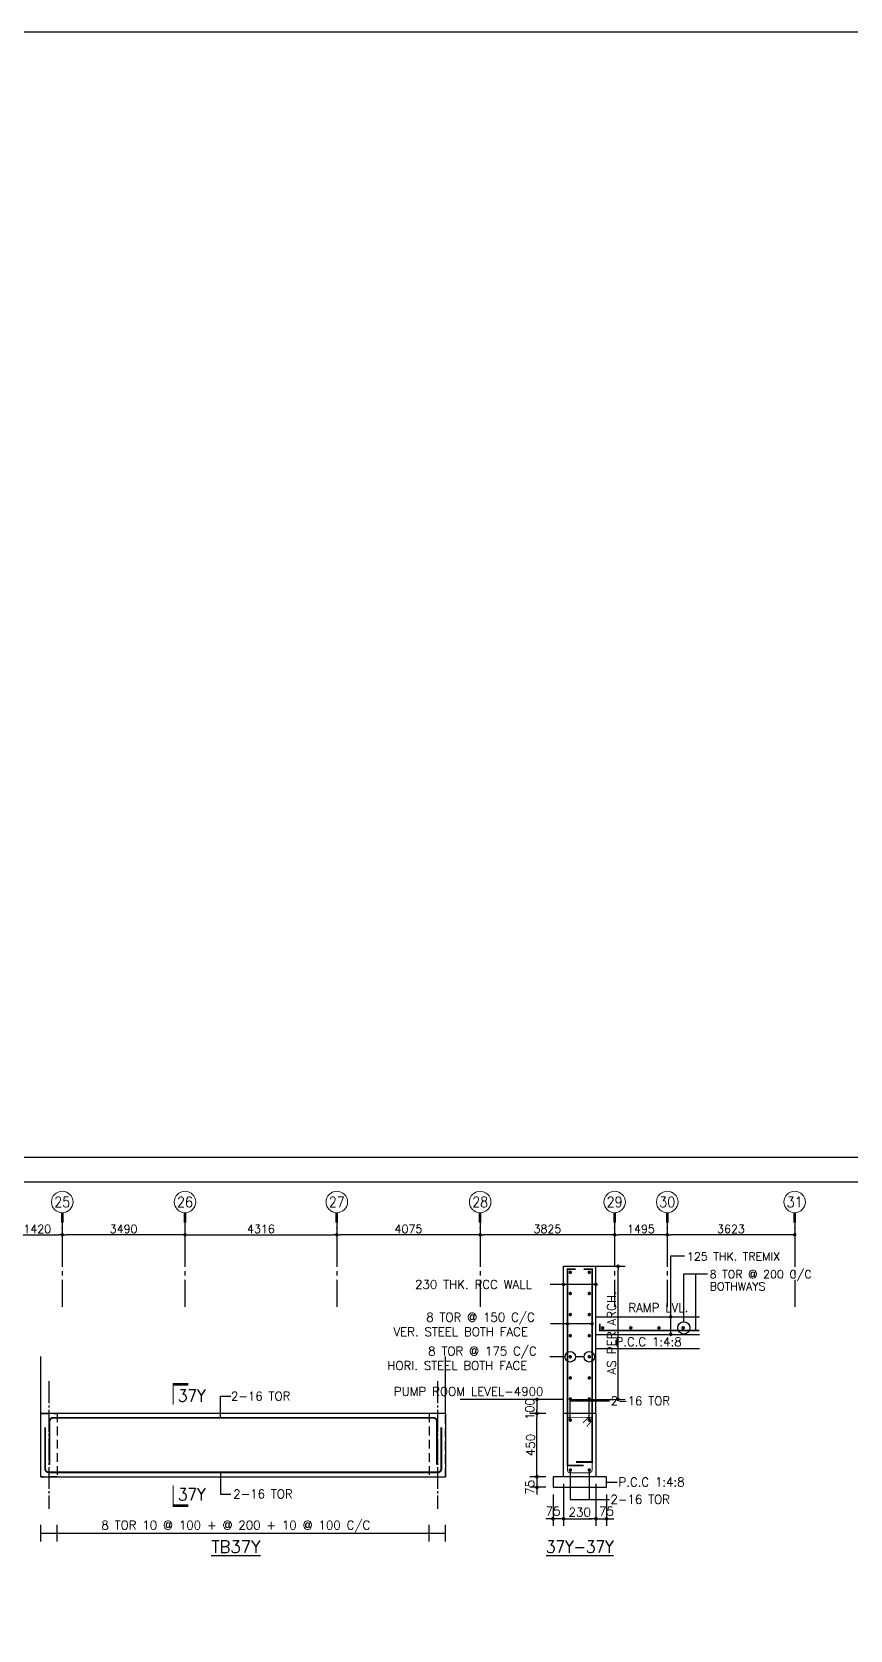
# Model space of a CAD drawing. Extents: x -200722 to 834823, y -494970 to 88783.
# Drawn here: x 303942 to 327200, y -279355 to -233929 of the extents above; entities that cross this region are included whole.
import ezdxf
from ezdxf.enums import TextEntityAlignment as Align

# ---------------------------------------------------------------- set-up
doc = ezdxf.new("R2010")
doc.units = 0
doc.header["$LTSCALE"] = 100
doc.header["$MEASUREMENT"] = 0
doc.header["$PDMODE"] = 34
for name, pattern in [('ACAD_ISO04W100', [30, 24, -3, 0, -3]), ('CL', [3.25, 2.5, -0.25, 0.25, -0.25]), ('HIDDEN', [0.375, 0.25, -0.125])]:
    doc.linetypes.add(name, pattern=pattern)
doc.layers.get('0').update_dxf_attribs({"linetype": 'CONTINUOUS'})
doc.layers.get('DEFPOINTS').update_dxf_attribs({"linetype": 'CONTINUOUS'})
doc.layers.add('9_TITLE TEXT', color=7, linetype='CONTINUOUS', lineweight=20)
doc.layers.add('A-GRIDMARKER', color=250, linetype='CONTINUOUS', lineweight=5)
for name, color, linetype in [('A-Grid', 5, 'ACAD_ISO04W100'), ('ARO', 7, 'CONTINUOUS'), ('B_NO', 3, 'CONTINUOUS'), ('BEAM', 4, 'CONTINUOUS'), ('CL', 8, 'CL'), ('COL_H', 235, 'CONTINUOUS'), ('FOOTING DIM', 4, 'CONTINUOUS'), ('STEEL', 6, 'CONTINUOUS'), ('TEXT', 2, 'CONTINUOUS')]:
    doc.layers.add(name, color=color, linetype=linetype)
doc.styles.add('ROMANS', font='romans.shx')
doc.styles.get("Standard").update_dxf_attribs({"font": 'simplex.shx'})
doc.dimstyles.new('01 S.K', dxfattribs={"dimtxt": 230, "dimasz": 100, "dimexe": 200, "dimexo": 100, "dimgap": 50, "dimtad": 1, "dimdec": 0, "dimzin": 0, "dimdsep": 46, "dimtxsty": 'Standard', "dimblk": 'DOT', "dimcen": 0.09, "dimclrd": 4, "dimclre": 4, "dimclrt": 4, "dimadec": 0, "dimazin": 0, "dimtfac": 1, "dimtdec": 0, "dimtofl": 0, "dimtmove": 0, "dimatfit": 3, "dimfxl": 2, "dimtolj": 1, "dimtzin": 0, "dimarcsym": 1})
doc.dimstyles.new('STANDARD$0', dxfattribs={"dimtxt": 2.5, "dimasz": 2.5, "dimexe": 2, "dimexo": 0.7, "dimgap": 0.9, "dimtad": 1, "dimdec": 0, "dimdsep": 46, "dimtxsty": 'ROMANS', "dimcen": 0.09, "dimclrd": 4, "dimclre": 4, "dimclrt": 3, "dimadec": 0, "dimazin": 0, "dimtfac": 1, "dimtdec": 0, "dimtmove": 0, "dimatfit": 3, "dimfxl": 1, "dimtolj": 1, "dimtzin": 0, "dimarcsym": 0})

# ---------------------------------------------------------------- blocks, each defined once
blk = doc.blocks.new('_DOT')
at = {"color": 0, "linetype": 'ByBlock'}
blk.add_line((-0.5, 0), (-1, 0), dxfattribs=at)
at = {"color": 0, "linetype": 'ByBlock', "const_width": 0.5}
blk.add_lwpolyline([(-0.25, 0, 1), (0.25, 0, 1)], format="xyb", close=True, dxfattribs=at)
blk = doc.blocks.new('*D1353')
at = {"layer": 'COL_H', "color": 4, "lineweight": -2, "ltscale": 0.4, "transparency": 16777216}
for p, q in [((322004, -267941), (322004, -267920)), ((325627, -267941), (325627, -267920)), ((325527, -268120), (322104, -268120))]:
    blk.add_line(p, q, dxfattribs=at)
at = {"layer": 'DEFPOINTS', "color": 0, "lineweight": -3, "ltscale": 0.4, "transparency": 16777216}
for p in [(322004, -268120, 3448), (322004, -268120), (325627, -268120, 3448)]:
    blk.add_point(p, dxfattribs=at)
at = {"layer": 'COL_H', "color": 4, "lineweight": -2, "ltscale": 0.4, "transparency": 16777216, "xscale": 100, "yscale": 100, "zscale": 100, "rotation": 180}
blk.add_blockref('_DOT', (322004, -268120), dxfattribs=at)
at = {"layer": 'COL_H', "color": 4, "lineweight": -2, "ltscale": 0.4, "transparency": 16777216, "xscale": 100, "yscale": 100, "zscale": 100}
blk.add_blockref('_DOT', (325627, -268120), dxfattribs=at)
at = {"layer": 'COL_H', "color": 4, "ltscale": 0.4, "transparency": 16777216, "insert": (323815, -267955), "char_height": 230, "attachment_point": 5}
blk.add_mtext('\\A1;3623', dxfattribs=at)
blk = doc.blocks.new('*D1354')
at = {"layer": 'COL_H', "color": 4, "lineweight": -2, "ltscale": 0.4, "transparency": 16777216}
for p, q in [((320508, -267941), (320508, -267920)), ((322004, -267941), (322004, -267920)), ((321904, -268120), (320608, -268120))]:
    blk.add_line(p, q, dxfattribs=at)
at = {"layer": 'DEFPOINTS', "color": 0, "lineweight": -3, "ltscale": 0.4, "transparency": 16777216}
for p in [(320508, -268120, 3448), (320508, -268120), (322004, -268120, 3448)]:
    blk.add_point(p, dxfattribs=at)
at = {"layer": 'COL_H', "color": 4, "lineweight": -2, "ltscale": 0.4, "transparency": 16777216, "xscale": 100, "yscale": 100, "zscale": 100, "rotation": 180}
blk.add_blockref('_DOT', (320508, -268120), dxfattribs=at)
at = {"layer": 'COL_H', "color": 4, "lineweight": -2, "ltscale": 0.4, "transparency": 16777216, "xscale": 100, "yscale": 100, "zscale": 100}
blk.add_blockref('_DOT', (322004, -268120), dxfattribs=at)
at = {"layer": 'COL_H', "color": 4, "ltscale": 0.4, "transparency": 16777216, "insert": (321256, -267955), "char_height": 230, "attachment_point": 5}
blk.add_mtext('\\A1;1495', dxfattribs=at)
blk = doc.blocks.new('*D1355')
at = {"layer": 'COL_H', "color": 4, "lineweight": -2, "ltscale": 0.4, "transparency": 16777216}
for p, q in [((316684, -267941), (316684, -267920)), ((320508, -267941), (320508, -267920)), ((320408, -268120), (316784, -268120))]:
    blk.add_line(p, q, dxfattribs=at)
at = {"layer": 'DEFPOINTS', "color": 0, "lineweight": -3, "ltscale": 0.4, "transparency": 16777216}
for p in [(316684, -268120, 3448), (316684, -268120), (320508, -268120, 3448)]:
    blk.add_point(p, dxfattribs=at)
at = {"layer": 'COL_H', "color": 4, "lineweight": -2, "ltscale": 0.4, "transparency": 16777216, "xscale": 100, "yscale": 100, "zscale": 100, "rotation": 180}
blk.add_blockref('_DOT', (316684, -268120), dxfattribs=at)
at = {"layer": 'COL_H', "color": 4, "lineweight": -2, "ltscale": 0.4, "transparency": 16777216, "xscale": 100, "yscale": 100, "zscale": 100}
blk.add_blockref('_DOT', (320508, -268120), dxfattribs=at)
at = {"layer": 'COL_H', "color": 4, "ltscale": 0.4, "transparency": 16777216, "insert": (318596, -267955), "char_height": 230, "attachment_point": 5}
blk.add_mtext('\\A1;3825', dxfattribs=at)
blk = doc.blocks.new('*D1356')
at = {"layer": 'COL_H', "color": 4, "lineweight": -2, "ltscale": 0.4, "transparency": 16777216}
for p, q in [((312609, -267941), (312609, -267920)), ((316684, -267941), (316684, -267920)), ((316584, -268120), (312709, -268120))]:
    blk.add_line(p, q, dxfattribs=at)
at = {"layer": 'DEFPOINTS', "color": 0, "lineweight": -3, "ltscale": 0.4, "transparency": 16777216}
for p in [(312609, -268120, 3448), (312609, -268120), (316684, -268120, 3448)]:
    blk.add_point(p, dxfattribs=at)
at = {"layer": 'COL_H', "color": 4, "lineweight": -2, "ltscale": 0.4, "transparency": 16777216, "xscale": 100, "yscale": 100, "zscale": 100, "rotation": 180}
blk.add_blockref('_DOT', (312609, -268120), dxfattribs=at)
at = {"layer": 'COL_H', "color": 4, "lineweight": -2, "ltscale": 0.4, "transparency": 16777216, "xscale": 100, "yscale": 100, "zscale": 100}
blk.add_blockref('_DOT', (316684, -268120), dxfattribs=at)
at = {"layer": 'COL_H', "color": 4, "ltscale": 0.4, "transparency": 16777216, "insert": (314646, -267955), "char_height": 230, "attachment_point": 5}
blk.add_mtext('\\A1;4075', dxfattribs=at)
blk = doc.blocks.new('*D1357')
at = {"layer": 'COL_H', "color": 4, "lineweight": -2, "ltscale": 0.4, "transparency": 16777216}
for p, q in [((308293, -267941), (308293, -267920)), ((312609, -267941), (312609, -267920)), ((308393, -268120), (312509, -268120))]:
    blk.add_line(p, q, dxfattribs=at)
at = {"layer": 'DEFPOINTS', "color": 0, "lineweight": -3, "ltscale": 0.4, "transparency": 16777216}
for p in [(308293, -268120, 3448), (312609, -268120, 3448), (312609, -268120)]:
    blk.add_point(p, dxfattribs=at)
at = {"layer": 'COL_H', "color": 4, "lineweight": -2, "ltscale": 0.4, "transparency": 16777216, "xscale": 100, "yscale": 100, "zscale": 100, "rotation": 180}
blk.add_blockref('_DOT', (308293, -268120), dxfattribs=at)
at = {"layer": 'COL_H', "color": 4, "lineweight": -2, "ltscale": 0.4, "transparency": 16777216, "xscale": 100, "yscale": 100, "zscale": 100}
blk.add_blockref('_DOT', (312609, -268120), dxfattribs=at)
at = {"layer": 'COL_H', "color": 4, "ltscale": 0.4, "transparency": 16777216, "insert": (310451, -267955), "char_height": 230, "attachment_point": 5}
blk.add_mtext('\\A1;4316', dxfattribs=at)
blk = doc.blocks.new('*D1358')
at = {"layer": 'COL_H', "color": 4, "lineweight": -2, "ltscale": 0.4, "transparency": 16777216}
for p, q in [((304803, -267941), (304803, -267920)), ((308293, -267941), (308293, -267920)), ((308193, -268120), (304903, -268120))]:
    blk.add_line(p, q, dxfattribs=at)
at = {"layer": 'DEFPOINTS', "color": 0, "lineweight": -3, "ltscale": 0.4, "transparency": 16777216}
for p in [(304803, -268120, 3448), (304803, -268120), (308293, -268120, 3448)]:
    blk.add_point(p, dxfattribs=at)
at = {"layer": 'COL_H', "color": 4, "lineweight": -2, "ltscale": 0.4, "transparency": 16777216, "xscale": 100, "yscale": 100, "zscale": 100, "rotation": 180}
blk.add_blockref('_DOT', (304803, -268120), dxfattribs=at)
at = {"layer": 'COL_H', "color": 4, "lineweight": -2, "ltscale": 0.4, "transparency": 16777216, "xscale": 100, "yscale": 100, "zscale": 100}
blk.add_blockref('_DOT', (308293, -268120), dxfattribs=at)
at = {"layer": 'COL_H', "color": 4, "ltscale": 0.4, "transparency": 16777216, "insert": (306548, -267955), "char_height": 230, "attachment_point": 5}
blk.add_mtext('\\A1;3490', dxfattribs=at)
blk = doc.blocks.new('*D1359')
at = {"layer": 'COL_H', "color": 4, "lineweight": -2, "ltscale": 0.4, "transparency": 16777216}
for p, q in [((303383, -267941), (303383, -267920)), ((304803, -267941), (304803, -267920)), ((303483, -268120), (304703, -268120))]:
    blk.add_line(p, q, dxfattribs=at)
at = {"layer": 'DEFPOINTS', "color": 0, "lineweight": -3, "ltscale": 0.4, "transparency": 16777216}
for p in [(303383, -268120, 3448), (304803, -268120, 3448), (304803, -268120)]:
    blk.add_point(p, dxfattribs=at)
at = {"layer": 'COL_H', "color": 4, "lineweight": -2, "ltscale": 0.4, "transparency": 16777216, "xscale": 100, "yscale": 100, "zscale": 100, "rotation": 180}
blk.add_blockref('_DOT', (303383, -268120), dxfattribs=at)
at = {"layer": 'COL_H', "color": 4, "lineweight": -2, "ltscale": 0.4, "transparency": 16777216, "xscale": 100, "yscale": 100, "zscale": 100}
blk.add_blockref('_DOT', (304803, -268120), dxfattribs=at)
at = {"layer": 'COL_H', "color": 4, "ltscale": 0.4, "transparency": 16777216, "insert": (304093, -267955), "char_height": 230, "attachment_point": 5}
blk.add_mtext('\\A1;1420', dxfattribs=at)
blk = doc.blocks.new('DOT')
at = {"color": 0, "linetype": 'ByBlock'}
blk.add_line((-0.5, 0), (-1, 0), dxfattribs=at)
at = {"color": 0, "linetype": 'ByBlock', "const_width": 0.5}
blk.add_lwpolyline([(-0.25, 0, 1), (0.25, 0, 1)], format="xyb", close=True, dxfattribs=at)
blk = doc.blocks.new('*D2089')
at = {"layer": 'BEAM', "color": 0, "lineweight": -2, "transparency": 16777216}
for p, q in [((319056, -275198), (319056, -276392)), ((319976, -275198), (319976, -276392)), ((319160, -276192), (319872, -276192))]:
    blk.add_line(p, q, dxfattribs=at)
at = {"layer": 'DEFPOINTS', "color": 0, "lineweight": -3, "transparency": 16777216}
for p in [(319056, -274998), (319976, -274998), (319976, -276192)]:
    blk.add_point(p, dxfattribs=at)
at = {"layer": 'BEAM', "color": 0, "lineweight": -2, "transparency": 16777216, "xscale": 104, "yscale": 104, "zscale": 104, "rotation": 180}
blk.add_blockref('DOT', (319056, -276192), dxfattribs=at)
at = {"layer": 'BEAM', "color": 0, "lineweight": -2, "transparency": 16777216, "xscale": 104, "yscale": 104, "zscale": 104}
blk.add_blockref('DOT', (319976, -276192), dxfattribs=at)
at = {"layer": 'BEAM', "color": 0, "transparency": 16777216, "insert": (319516, -276008), "char_height": 248, "attachment_point": 5}
blk.add_mtext('\\A1;230', dxfattribs=at)
blk = doc.blocks.new('*D2090')
at = {"layer": 'BEAM', "color": 0, "lineweight": -2, "transparency": 16777216}
for p, q in [((318556, -273198), (318099, -273198)), ((318299, -274894), (318299, -273302)), ((318556, -274998), (318099, -274998))]:
    blk.add_line(p, q, dxfattribs=at)
at = {"layer": 'DEFPOINTS', "color": 0, "lineweight": -3, "transparency": 16777216}
for p in [(318299, -273198), (318756, -273198), (318756, -274998)]:
    blk.add_point(p, dxfattribs=at)
at = {"layer": 'BEAM', "color": 0, "lineweight": -2, "transparency": 16777216, "xscale": 104, "yscale": 104, "zscale": 104}
for p, rotation in [((318299, -273198), 90), ((318299, -274998), 270)]:
    blk.add_blockref('DOT', p, dxfattribs=dict(at, rotation=rotation))
at = {"layer": 'BEAM', "color": 0, "transparency": 16777216, "insert": (318115, -274098), "char_height": 248, "attachment_point": 5, "rotation": 90}
blk.add_mtext('\\A1;450', dxfattribs=at)
blk = doc.blocks.new('*D2091')
at = {"layer": 'BEAM', "color": 0, "lineweight": -2, "transparency": 16777216}
for p, q in [((319976, -275498), (319976, -276392)), ((320276, -275498), (320276, -276392)), ((319872, -276192), (319768, -276192)), ((319976, -276192), (320276, -276192)), ((320380, -276192), (320484, -276192))]:
    blk.add_line(p, q, dxfattribs=at)
at = {"layer": 'DEFPOINTS', "color": 0, "lineweight": -3, "transparency": 16777216}
for p in [(319976, -275298), (320276, -275298), (320276, -276192)]:
    blk.add_point(p, dxfattribs=at)
at = {"layer": 'BEAM', "color": 0, "lineweight": -2, "transparency": 16777216, "xscale": 104, "yscale": 104, "zscale": 104}
blk.add_blockref('DOT', (319976, -276192), dxfattribs=at)
at = {"layer": 'BEAM', "color": 0, "lineweight": -2, "transparency": 16777216, "xscale": 104, "yscale": 104, "zscale": 104, "rotation": 180}
blk.add_blockref('DOT', (320276, -276192), dxfattribs=at)
at = {"layer": 'BEAM', "color": 0, "transparency": 16777216, "insert": (320276, -275976), "char_height": 248, "attachment_point": 5}
blk.add_mtext('\\A1;75', dxfattribs=at)
blk = doc.blocks.new('*D2092')
at = {"layer": 'BEAM', "color": 0, "lineweight": -2, "transparency": 16777216}
for p, q in [((318756, -275498), (318756, -276392)), ((319056, -275498), (319056, -276392)), ((318652, -276192), (318548, -276192)), ((319056, -276192), (318756, -276192)), ((319160, -276192), (319264, -276192))]:
    blk.add_line(p, q, dxfattribs=at)
at = {"layer": 'DEFPOINTS', "color": 0, "lineweight": -3, "transparency": 16777216}
for p in [(318756, -275298), (319056, -275298), (318756, -276192)]:
    blk.add_point(p, dxfattribs=at)
at = {"layer": 'BEAM', "color": 0, "lineweight": -2, "transparency": 16777216, "xscale": 104, "yscale": 104, "zscale": 104}
blk.add_blockref('DOT', (318756, -276192), dxfattribs=at)
at = {"layer": 'BEAM', "color": 0, "lineweight": -2, "transparency": 16777216, "xscale": 104, "yscale": 104, "zscale": 104, "rotation": 180}
blk.add_blockref('DOT', (319056, -276192), dxfattribs=at)
at = {"layer": 'BEAM', "color": 0, "transparency": 16777216, "insert": (318756, -275976), "char_height": 248, "attachment_point": 5}
blk.add_mtext('\\A1;75', dxfattribs=at)
blk = doc.blocks.new('*D2093')
at = {"layer": 'BEAM', "color": 0, "lineweight": -2, "transparency": 16777216}
for p, q in [((318299, -274894), (318299, -274790)), ((318556, -274998), (318099, -274998)), ((318299, -274998), (318299, -275298)), ((318556, -275298), (318099, -275298)), ((318299, -275402), (318299, -275506))]:
    blk.add_line(p, q, dxfattribs=at)
at = {"layer": 'DEFPOINTS', "color": 0, "lineweight": -3, "transparency": 16777216}
for p in [(318756, -274998), (318299, -275298), (318756, -275298)]:
    blk.add_point(p, dxfattribs=at)
at = {"layer": 'BEAM', "color": 0, "lineweight": -2, "transparency": 16777216, "xscale": 104, "yscale": 104, "zscale": 104}
for p, rotation in [((318299, -274998), 270), ((318299, -275298), 90)]:
    blk.add_blockref('DOT', p, dxfattribs=dict(at, rotation=rotation))
at = {"layer": 'BEAM', "color": 0, "transparency": 16777216, "insert": (318099, -275298), "char_height": 248, "attachment_point": 5, "rotation": 90}
blk.add_mtext('\\A1;75', dxfattribs=at)
blk = doc.blocks.new('*D2094')
at = {"layer": 'BEAM', "color": 0, "lineweight": -2, "transparency": 16777216}
for p, q in [((319256, -269016), (320805, -269016)), ((320605, -272694), (320605, -269120)), ((319256, -272798), (320805, -272798))]:
    blk.add_line(p, q, dxfattribs=at)
at = {"layer": 'DEFPOINTS', "color": 0, "lineweight": -3, "transparency": 16777216}
for p in [(319056, -269016, -6896), (320605, -269016), (319056, -272798, -6896)]:
    blk.add_point(p, dxfattribs=at)
at = {"layer": 'BEAM', "color": 0, "lineweight": -2, "transparency": 16777216, "xscale": 104, "yscale": 104, "zscale": 104}
for p, rotation in [((320605, -269016), 90), ((320605, -272798), 270)]:
    blk.add_blockref('DOT', p, dxfattribs=dict(at, rotation=rotation))
at = {"layer": 'BEAM', "color": 0, "transparency": 16777216, "insert": (320421, -270907), "char_height": 248, "attachment_point": 5, "rotation": 90}
blk.add_mtext('\\A1;AS PER ARCH.', dxfattribs=at)
blk = doc.blocks.new('*D2160')
at = {"layer": 'BEAM', "color": 0, "lineweight": -2, "transparency": 16777216}
for p, q in [((318556, -272798), (318099, -272798)), ((318299, -272902), (318299, -273094)), ((318556, -273198), (318099, -273198))]:
    blk.add_line(p, q, dxfattribs=at)
at = {"layer": 'DEFPOINTS', "color": 0, "lineweight": -3, "transparency": 16777216}
for p in [(318756, -272798), (318299, -273198), (318756, -273198)]:
    blk.add_point(p, dxfattribs=at)
at = {"layer": 'BEAM', "color": 0, "lineweight": -2, "transparency": 16777216, "xscale": 104, "yscale": 104, "zscale": 104}
for p, rotation in [((318299, -272798), 90), ((318299, -273198), 270)]:
    blk.add_blockref('DOT', p, dxfattribs=dict(at, rotation=rotation))
at = {"layer": 'BEAM', "color": 0, "transparency": 16777216, "insert": (318099, -273081), "char_height": 248, "attachment_point": 5, "rotation": 90}
blk.add_mtext('\\A1;{\\T0.95;100}', dxfattribs=at)

msp = doc.modelspace()

# ---------------------------------------------------------------- linework, layer by layer
at = {"color": 18, "ltscale": 0.4, "true_color": 0x000000}
for p, q in [((319056.2, -273198.1, -6895.8), (319056.2, -269016, -6895.8)), ((319056.2, -269016, -6895.8), (319976.2, -269016, -6895.8)), ((319976.2, -273198.1, -6895.8), (319976.2, -269016, -6895.8))]:
    msp.add_line(p, q, dxfattribs=at)
at = {"color": 1, "lineweight": -3, "ltscale": 0.4}
for p, q in [((319056.2, -273198.1, -6895.8), (319056.2, -270444.8, -6895.8)), ((319976.2, -273198.1, -6895.8), (319976.2, -270461.8, -6895.8))]:
    msp.add_line(p, q, dxfattribs=at)
at = {"color": 18, "ltscale": 0.4, "true_color": 0x000000}
for points in [[(192580.7, -233928.9), (509756.8, -233928.9), (509756.8, -494970.3), (192580.7, -494970.3)], [(222672.7, -265926.9), (222672.7, -349086.9), (340412.7, -349086.9), (340412.7, -265926.9)]]:
    msp.add_lwpolyline(points, close=True, dxfattribs=at)
at = {"color": 18, "true_color": 0x000000}
msp.add_lwpolyline([(223372.7, -348386.9), (339712.7, -348386.9), (339712.7, -266626.9), (223372.7, -266626.9)], close=True, dxfattribs=at)
at = {"color": 3, "linetype": 'HIDDEN', "ltscale": 10}
for points, elevation in [([(304194.9, -273198.1), (304654.9, -273198.1), (304654.9, -274998.1), (304194.9, -274998.1)], -6895.8), ([(315696.9, -273198.1), (315236.9, -273198.1), (315236.9, -274998.1), (315696.9, -274998.1)], 0)]:
    msp.add_lwpolyline(points, close=True, dxfattribs=dict(at, elevation=elevation))
at = {"layer": '9_TITLE TEXT', "color": 18, "true_color": 0x000000}
msp.add_lwpolyline([(339712.7, -266626.9), (223372.7, -266626.9), (223372.7, -348386.9), (339712.7, -348386.9)], dxfattribs=at)
at = {"layer": 'A-Grid', "color": 8, "linetype": 'CL', "ltscale": 5, "elevation": 7446.6}
for points in [[(304802.6, -267777.9), (304802.6, -270166.2)], [(308292.6, -267777.9), (308292.6, -270166.2)], [(312608.6, -267777.9), (312608.6, -270166.2)], [(316683.6, -267777.9), (316683.6, -270166.2)], [(320507.6, -267777.9), (320507.6, -270166.2)], [(322003.6, -267777.9), (322003.6, -270166.2)], [(325626.6, -267777.9), (325626.6, -270166.2)]]:
    msp.add_lwpolyline(points, dxfattribs=at)
at = {"layer": 'A-GRIDMARKER', "color": 2, "linetype": 'ByBlock', "ltscale": 500, "const_width": 75, "elevation": 7446.6}
for points in [[(304802.6, -267777.9), (304802.6, -267492.9)], [(308292.6, -267777.9), (308292.6, -267492.9)], [(312608.6, -267777.9), (312608.6, -267492.9)], [(316683.6, -267777.9), (316683.6, -267492.9)], [(320507.6, -267777.9), (320507.6, -267492.9)], [(322003.6, -267777.9), (322003.6, -267492.9)], [(325626.6, -267777.9), (325626.6, -267492.9)]]:
    msp.add_lwpolyline(points, dxfattribs=at)
at = {"layer": 'A-GRIDMARKER', "color": 2, "linetype": 'ByBlock', "ltscale": 500}
for centre in [(304802.6, -267186.8, 7446.6), (308292.6, -267186.8, 7446.6), (312608.6, -267186.8, 7446.6), (316683.6, -267186.8, 7446.6), (320507.6, -267186.8, 7446.6), (322003.6, -267186.8, 7446.6), (325626.6, -267186.8, 7446.6)]:
    msp.add_circle(centre, 306.2, dxfattribs=at)
at = {"layer": 'ARO', "color": 18, "true_color": 0x000000, "elevation": -4549.4}
for points in [[(309306, -273323.1), (309306, -272707.3), (309599.1, -272707.3)], [(309306, -274873.1), (309306, -275489), (309599.1, -275489)]]:
    msp.add_lwpolyline(points, dxfattribs=at)
at = {"layer": 'B_NO', "color": 7, "elevation": -4549.4}
for points in [[(307957.7, -272951, 30, 30, 0), (307957.7, -272374.5, 75, 75, 0), (308385.2, -272374.5, 75, 75, 0)], [(307957.7, -275245.3, 30, 30, 0), (307957.7, -275821.8, 75, 75, 0), (308385.2, -275821.8, 75, 75, 0)]]:
    msp.add_lwpolyline(points, format="xyseb", dxfattribs=at)
at = {"layer": 'BEAM', "color": 18, "true_color": 0x000000}
for p, q in [((319976.2, -270452.4, -6895.8), (322919.2, -270452.4, -6895.8)), ((319976.2, -270952.4, -6895.8), (322919.2, -270952.4, -6895.8)), ((319976.2, -271352.4, -6895.8), (322919.2, -271352.4, -6895.8)), ((319976.2, -273198.1, -6895.8), (319056.2, -273198.1, -6895.8)), ((319056.2, -274998.1, -6895.8), (319056.2, -273198.1, -6895.8)), ((319976.2, -273198.1, -6895.8), (319976.2, -274998.1, -6895.8)), ((319976.2, -274998.1, -6895.8), (319056.2, -274998.1, -6895.8))]:
    msp.add_line(p, q, dxfattribs=at)
at = {"layer": 'BEAM', "color": 8}
msp.add_line((319056.2, -272798.1, -6895.8), (316118.6, -272798.1, -6895.8), dxfattribs=at)
at = {"layer": 'BEAM', "color": 18, "linetype": 'ByBlock', "true_color": 0x000000}
for p, q in [((304194.9, -274998.1, -6895.8), (304194.9, -273198.1, -6895.8)), ((315696.9, -273198.1, 0), (315696.9, -274998.1, 0)), ((304194.9, -274998.1, -7735), (315696.9, -274998.1, 308.5)), ((304194.9, -276835.8, -6895.8), (304194.9, -276360.5, -6895.8)), ((304194.9, -276598.1, -6895.8), (315696.9, -276598.1, 0)), ((304654.9, -276835.8, -6895.8), (304654.9, -276360.5, -6895.8)), ((315236.9, -276835.8, 0), (315236.9, -276360.5, 0)), ((315696.9, -276835.8, 0), (315696.9, -276360.5, 0))]:
    msp.add_line(p, q, dxfattribs=at)
at = {"layer": 'BEAM', "color": 18, "true_color": 0x000000, "elevation": -6895.8}
msp.add_lwpolyline([(319976.2, -273798.1), (319976.2, -274998.1)], dxfattribs=at)
msp.add_lwpolyline([(320276.2, -274998.1), (318756.2, -274998.1), (318756.2, -275298.1), (320276.2, -275298.1)], close=True, dxfattribs=at)
at = {"layer": 'CL', "color": 18, "linetype": 'CL', "lineweight": -3, "ltscale": 2.5, "true_color": 0x000000}
for p, q in [((304424.9, -272283.7, -6895.8), (304424.9, -275912.5, -6895.8)), ((315466.9, -272283.7, 0), (315466.9, -275912.5, 0))]:
    msp.add_line(p, q, dxfattribs=at)
at = {"layer": 'FOOTING DIM', "color": 18, "true_color": 0x000000}
for p, q in [((304194.9, -273198.1, -6895.8), (304194.9, -271582.9, -6895.8)), ((315696.9, -273198.1, 0), (315696.9, -271582.9, 0)), ((315696.9, -273198.1, 325.4), (304194.9, -273198.1, -7806.3))]:
    msp.add_line(p, q, dxfattribs=at)
at = {"layer": 'STEEL', "color": 18, "true_color": 0x000000, "const_width": 50.8, "elevation": -6895.8}
for points in [[(319625.3, -274676), (319166.2, -274676), (319166.2, -269098.1), (319402.6, -269098.1)], [(319407.2, -274580), (319866.2, -274580), (319866.2, -269098.1), (319629.9, -269098.1)], [(320086.2, -270646), (320086.2, -270842.4), (322919.2, -270842.4)]]:
    msp.add_lwpolyline(points, dxfattribs=at)
at = {"layer": 'STEEL', "color": 18, "true_color": 0x000000, "elevation": -6895.8}
for points, const_width in [([(319221.2, -269188.1, 1), (319271.2, -269188.1, 1)], 50), ([(319761.2, -269188.1, 1), (319811.2, -269188.1, 1)], 50), ([(319221.2, -269788.1, 1), (319271.2, -269788.1, 1)], 50), ([(319761.2, -269788.1, 1), (319811.2, -269788.1, 1)], 50), ([(319221.2, -270388.1, 1), (319271.2, -270388.1, 1)], 50), ([(319761.2, -270388.1, 1), (319811.2, -270388.1, 1)], 50), ([(319221.2, -270988.1, 1), (319271.2, -270988.1, 1)], 50), ([(319761.2, -270988.1, 1), (319811.2, -270988.1, 1)], 50), ([(319221.2, -271588.1, 1), (319271.2, -271588.1, 1)], 50), ([(319761.2, -271588.1, 1), (319811.2, -271588.1, 1)], 50), ([(319221.2, -272188.1, 1), (319271.2, -272188.1, 1)], 50), ([(319761.2, -272188.1, 1), (319811.2, -272188.1, 1)], 50), ([(319221.2, -272788.1, 1), (319271.2, -272788.1, 1)], 50), ([(319761.2, -272788.1, 1), (319811.2, -272788.1, 1)], 50), ([(319246.2, -273308.1), (319786.2, -273308.1, -0.4142136), (319866.2, -273388.1), (319866.2, -274808.1, -0.4142136), (319786.2, -274888.1), (319246.2, -274888.1, -0.4142136), (319166.2, -274808.1), (319166.2, -273388.1, -0.4142136)], 25.4), ([(319221.2, -273388.1, 1), (319271.2, -273388.1, 1)], 50), ([(319761.2, -273388.1, 1), (319811.2, -273388.1, 1)], 50), ([(319221.2, -274808.1, -1), (319271.2, -274808.1, -1)], 50), ([(319761.2, -274808.1, -1), (319811.2, -274808.1, -1)], 50)]:
    msp.add_lwpolyline(points, format="xyb", close=True, dxfattribs=dict(at, const_width=const_width))
at = {"layer": 'STEEL', "color": 18, "true_color": 0x000000, "const_width": 50}
for points in [[(320191.9, -270766.7, -1), (320141.9, -270766.7, -1)], [(320991.9, -270766.7, -1), (320941.9, -270766.7, -1)], [(321791.9, -270766.7, -1), (321741.9, -270766.7, -1)], [(322480, -270766.7, -1), (322430, -270766.7, -1)]]:
    msp.add_lwpolyline(points, format="xyb", close=True, dxfattribs=at)
at = {"layer": 'STEEL', "color": 18, "true_color": 0x000000}
for points, const_width, elevation in [([(315456.1, -274654), (315456.1, -273424.7, 0.4142136), (315354.5, -273323.1), (304542.6, -273323.1, 0.4142136), (304442.6, -273423.1), (304442.6, -274654)], 50.8, -1101.5), ([(319607.7, -273469.1), (319748.1, -273327.3, -0.9245164), (319842.4, -273423), (319715, -273568, -122.114008)], 25, -6895.8), ([(304317.6, -273594.8), (304317.6, -274771.5, 0.4142136), (304419.2, -274873.1), (315479.5, -274873.1, 0.4142136), (315581.1, -274771.5), (315581.1, -273594.8)], 50.8, -1101.5)]:
    msp.add_lwpolyline(points, format="xyb", dxfattribs=dict(at, const_width=const_width, elevation=elevation))
at = {"layer": 'TEXT', "color": 18, "true_color": 0x000000}
for p, q in [((322101.2, -270952.4, -6895.8), (322101.2, -268716.9, -6895.8)), ((322101.2, -268716.9, -6895.8), (322489.4, -268716.9, -6895.8)), ((322475.3, -270592.7, -13942.5), (322475.3, -269232.7, -13942.5)), ((322475.3, -269232.7, -13942.5), (323143.9, -269232.7, -13942.5)), ((322818, -270852.4, 13414.9), (322818, -269232.7, -13942.5)), ((319866.2, -270649.4, -6895.8), (318682.5, -270649.4, -6895.8)), ((319097.4, -271588.1, -6895.8), (318666.2, -271588.1, -6895.8)), ((319637.4, -271588.1, -6895.8), (319395, -271588.1, -6895.8))]:
    msp.add_line(p, q, dxfattribs=at)
at = {"layer": 'TEXT', "color": 18, "true_color": 0x000000, "elevation": -6895.8}
for points in [[(319976.2, -269531.9), (318674.7, -269531.9)], [(319246.2, -273388.1), (319246.2, -272841.2), (320357.8, -272841.2)], [(319786.2, -273388.1), (319786.2, -272841.2)], [(319246.2, -274808.1), (319246.2, -275641.4), (320357.8, -275641.4)], [(319786.2, -274808.1), (319786.2, -275641.4)], [(320276.2, -275148.1), (320579.7, -275148.1)]]:
    msp.add_lwpolyline(points, dxfattribs=at)
at = {"layer": 'TEXT', "color": 18, "true_color": 0x000000, "const_width": 50, "elevation": -6895.8}
for points in [[(319081.2, -269531.9, -1), (319031.2, -269531.9, -1)], [(320001.2, -269531.9, -1), (319951.2, -269531.9, -1)], [(319191.2, -270649.4, -1), (319141.2, -270649.4, -1)], [(319891.2, -270649.4, -1), (319841.2, -270649.4, -1)], [(322076.2, -270452.4, -1), (322126.2, -270452.4, -1)], [(322076.2, -270952.4, -1), (322126.2, -270952.4, -1)]]:
    msp.add_lwpolyline(points, format="xyb", close=True, dxfattribs=at)
at = {"layer": 'TEXT', "color": 18, "true_color": 0x000000}
for centre, radius in [((322475.3, -270767.2, -13942.5), 174.5), ((319246.2, -271588.1, -6895.8), 148.8), ((319786.2, -271588.1, -6895.8), 148.8)]:
    msp.add_circle(centre, radius, dxfattribs=at)

# ---------------------------------------------------------------- texts
at = {"layer": 'A-Grid', "color": 18, "true_color": 0x000000, "width": 0.88}
for s, p in [('25', (304802.6, -267186.8, 7446.6)), ('26', (308292.6, -267186.8, 7446.6)), ('27', (312608.6, -267186.8, 7446.6)), ('28', (316683.6, -267186.8, 7446.6)), ('29', (320507.6, -267186.8, 7446.6)), ('30', (322003.6, -267186.8, 7446.6)), ('31', (325626.6, -267186.8, 7446.6))]:
    msp.add_text(s, height=300, dxfattribs=at).set_placement(p, align=Align.MIDDLE)
at = {"layer": 'B_NO', "color": 18, "true_color": 0x000000, "width": 0.9}
for p in [(308093.3, -272695, -4549.4), (308093.3, -275501.3, -4549.4)]:
    msp.add_text('37Y', height=350, dxfattribs=at).set_placement(p, align=Align.MIDDLE_LEFT)
at = {"layer": 'B_NO', "color": 18, "true_color": 0x000000}
for s, height, width, p in [('8 TOR 10 @ 100 + @ 200 + 10 @ 100 C/C', 250, 0.98, (309737.9, -276391, -6895.8)), ('%%UTB37Y', 350, 0.98, (309737.9, -276988.4, -6895.8)), ('%%U37Y-37Y', 350, 0.9, (319516.2, -276988.4, -6895.8))]:
    msp.add_text(s, height=height, dxfattribs=dict(at, width=width)).set_placement(p, align=Align.MIDDLE)
at = {"layer": 'TEXT', "color": 18, "true_color": 0x000000}
for s, p in [('125 THK. TREMIX', (322562.6, -268852.6, -6895.8)), ('8 TOR @ 200 C/C', (323209.2, -269356.6, -13942.5)), ('BOTHWAYS', (323209.2, -269701.9, -13942.5))]:
    msp.add_text(s, height=230, dxfattribs=at).set_placement(p)
at = {"layer": 'TEXT', "color": 18, "true_color": 0x000000, "width": 0.98}
for s, p in [('230 THK. RCC WALL', (314834.9, -269531.9, -6895.8)), ('RAMP LVL.', (320900.4, -270192)), ('8 TOR @ 150 C/C', (315150.2, -270464.8, -6895.8)), ('VER. STEEL BOTH FACE', (314219.7, -270876.4, -6895.8)), ('P.C.C 1:4:8', (320532, -271161.6)), ('8 TOR @ 175 C/C', (315206.3, -271425.5, -6895.8)), ('HORI. STEEL BOTH FACE', (314044.7, -271837.2, -6895.8)), ('PUMP ROOM LEVEL-4900', (314228.5, -272573.3, -6895.8)), ('2-16 TOR', (309599.1, -272707.3, -4549.4)), ('2-16 TOR', (320394.2, -272841.2, -6895.8)), ('P.C.C 1:4:8', (320616.1, -275148.1, -6895.8)), ('2-16 TOR', (309664, -275489, -4549.4)), ('2-16 TOR', (320389.5, -275641.4, -6895.8))]:
    msp.add_text(s, height=250, dxfattribs=at).set_placement(p, align=Align.MIDDLE_LEFT)

# ---------------------------------------------------------------- dimensions: what is measured, and where the dimension line sits
at = {"layer": 'BEAM', "color": 18, "true_color": 0x000000}
dim = msp.add_linear_dim(base=(320604.7, -269016), p1=(319056.2, -272798.1, -6895.8), p2=(319056.2, -269016, -6895.8), angle=90, text='AS PER ARCH.', dimstyle='STANDARD$0', override={"dimscale": 8, "dimtxt": 31, "dimasz": 13, "dimexe": 25, "dimexo": 25, "dimgap": 7.5, "dimlfac": 0.25, "dimzin": 3, "dimtxsty": 'Standard', "dimblk": 'DOT', "dimcen": 3, "dimdle": 4, "dimclrd": 0, "dimclre": 0, "dimclrt": 0, "dimtmove": 2, "dimldrblk": 'DOT', "dimtzin": 3}, dxfattribs=at)
dim.commit()
dim.dimension.update_dxf_attribs({"geometry": '*D2094', "text_midpoint": (320420.7, -270907.1)})
dim = msp.add_linear_dim(base=(318298.9, -273198.1, -6895.8), p1=(318756.2, -272798.1, -6895.8), p2=(318756.2, -273198.1, -6895.8), angle=270, text='{\\T0.95;<>}', dimstyle='STANDARD$0', override={"dimscale": 8, "dimtxt": 31, "dimasz": 13, "dimexe": 25, "dimexo": 25, "dimgap": 7.5, "dimdec": 0, "dimlfac": 0.25, "dimzin": 3, "dimtxsty": 'Standard', "dimblk": 'DOT', "dimcen": 3, "dimdle": 4, "dimclrd": 0, "dimclre": 0, "dimclrt": 0, "dimtdec": 0, "dimtmove": 2, "dimldrblk": 'DOT', "dimtzin": 3}, dxfattribs=at)
dim.commit()
dim.dimension.update_dxf_attribs({"geometry": '*D2160', "text_midpoint": (318098.9, -273081, -6895.8), "dimtype": 160})
dim = msp.add_linear_dim(base=(318298.9, -273198.1, -6895.8), p1=(318756.2, -274998.1, -6895.8), p2=(318756.2, -273198.1, -6895.8), angle=90, dimstyle='STANDARD$0', override={"dimscale": 8, "dimtxt": 31, "dimasz": 13, "dimexe": 25, "dimexo": 25, "dimgap": 7.5, "dimdec": 0, "dimlfac": 0.25, "dimzin": 3, "dimtxsty": 'Standard', "dimblk": 'DOT', "dimcen": 3, "dimdle": 4, "dimclrd": 0, "dimclre": 0, "dimclrt": 0, "dimtdec": 0, "dimtmove": 2, "dimldrblk": 'DOT', "dimtzin": 3}, dxfattribs=at)
dim.commit()
dim.dimension.update_dxf_attribs({"geometry": '*D2090', "text_midpoint": (318114.9, -274098.1, -6895.8)})
for base, p1, angle, picture, middle in [((318298.9, -275298.1, -6895.8), (318756.2, -274998.1, -6895.8), 270, '*D2093', (318098.9, -275298.1, -6895.8)), ((318756.2, -276192, -6895.8), (319056.2, -275298.1, -6895.8), 180, '*D2092', (318756.2, -275976.2, -6895.8))]:
    dim = msp.add_linear_dim(base=base, p1=p1, p2=(318756.2, -275298.1, -6895.8), angle=angle, dimstyle='STANDARD$0', override={"dimscale": 8, "dimtxt": 31, "dimasz": 13, "dimexe": 25, "dimexo": 25, "dimgap": 7.5, "dimdec": 0, "dimlfac": 0.25, "dimzin": 3, "dimtxsty": 'Standard', "dimblk": 'DOT', "dimcen": 3, "dimdle": 4, "dimclrd": 0, "dimclre": 0, "dimclrt": 0, "dimtdec": 0, "dimtmove": 2, "dimldrblk": 'DOT', "dimtzin": 3}, dxfattribs=at)
    dim.commit()
    dim.dimension.update_dxf_attribs({"geometry": picture, "text_midpoint": middle, "dimtype": 160})
dim = msp.add_linear_dim(base=(319976.2, -276192, -6895.8), p1=(319056.2, -274998.1, -6895.8), p2=(319976.2, -274998.1, -6895.8), dimstyle='STANDARD$0', override={"dimscale": 8, "dimtxt": 31, "dimasz": 13, "dimexe": 25, "dimexo": 25, "dimgap": 7.5, "dimdec": 0, "dimlfac": 0.25, "dimzin": 3, "dimtxsty": 'Standard', "dimblk": 'DOT', "dimcen": 3, "dimdle": 4, "dimclrd": 0, "dimclre": 0, "dimclrt": 0, "dimtdec": 0, "dimtmove": 2, "dimldrblk": 'DOT', "dimtzin": 3}, dxfattribs=at)
dim.commit()
dim.dimension.update_dxf_attribs({"geometry": '*D2089', "text_midpoint": (319516.2, -276008, -6895.8)})
dim = msp.add_linear_dim(base=(320276.2, -276192, -6895.8), p1=(319976.2, -275298.1, -6895.8), p2=(320276.2, -275298.1, -6895.8), dimstyle='STANDARD$0', override={"dimscale": 8, "dimtxt": 31, "dimasz": 13, "dimexe": 25, "dimexo": 25, "dimgap": 7.5, "dimdec": 0, "dimlfac": 0.25, "dimzin": 3, "dimtxsty": 'Standard', "dimblk": 'DOT', "dimcen": 3, "dimdle": 4, "dimclrd": 0, "dimclre": 0, "dimclrt": 0, "dimtdec": 0, "dimtmove": 2, "dimldrblk": 'DOT', "dimtzin": 3}, dxfattribs=at)
dim.commit()
dim.dimension.update_dxf_attribs({"geometry": '*D2091', "text_midpoint": (320276.2, -275976.2, -6895.8), "dimtype": 160})
at = {"layer": 'COL_H', "color": 18, "ltscale": 0.4, "true_color": 0x000000}
for base, p1, p2, picture, middle in [((304802.6, -268119.6, 3998.7), (303382.6, -268119.6, 7446.6), (304802.6, -268119.6, 7446.6), '*D1359', (304092.6, -267954.6, 3998.7)), ((312608.6, -268119.6, 3998.7), (308292.6, -268119.6, 7446.6), (312608.6, -268119.6, 7446.6), '*D1357', (310450.6, -267954.6, 3998.7))]:
    dim = msp.add_linear_dim(base=base, p1=p1, p2=p2, angle=180, dimstyle='01 S.K', override={"dimfxl": 175, "dimfxlon": 1}, dxfattribs=at)
    dim.commit()
    dim.dimension.update_dxf_attribs({"geometry": picture, "text_midpoint": middle})
for base, p1, p2, picture, middle in [((304802.6, -268119.6, 3998.7), (308292.6, -268119.6, 7446.6), (304802.6, -268119.6, 7446.6), '*D1358', (306547.6, -267954.6, 3998.7)), ((312608.6, -268119.6, 3998.7), (316683.6, -268119.6, 7446.6), (312608.6, -268119.6, 7446.6), '*D1356', (314646.1, -267954.6, 3998.7)), ((322003.6, -268119.6, 3998.7), (325626.6, -268119.6, 7446.6), (322003.6, -268119.6, 7446.6), '*D1353', (323815.1, -267954.6, 3998.7))]:
    dim = msp.add_linear_dim(base=base, p1=p1, p2=p2, dimstyle='01 S.K', override={"dimfxl": 175, "dimfxlon": 1}, dxfattribs=at)
    dim.commit()
    dim.dimension.update_dxf_attribs({"geometry": picture, "text_midpoint": middle})
for base, p1, p2, text, picture, middle in [((316683.6, -268119.6, 3998.7), (320507.6, -268119.6, 7446.6), (316683.6, -268119.6, 7446.6), '3825', '*D1355', (318595.6, -267954.6, 3998.7)), ((320507.6, -268119.6, 3998.7), (322003.6, -268119.6, 7446.6), (320507.6, -268119.6, 7446.6), '1495', '*D1354', (321255.6, -267954.6, 3998.7))]:
    dim = msp.add_linear_dim(base=base, p1=p1, p2=p2, text=text, dimstyle='01 S.K', override={"dimfxl": 175, "dimfxlon": 1}, dxfattribs=at)
    dim.commit()
    dim.dimension.update_dxf_attribs({"geometry": picture, "text_midpoint": middle})

doc.saveas('drawing.dxf')
